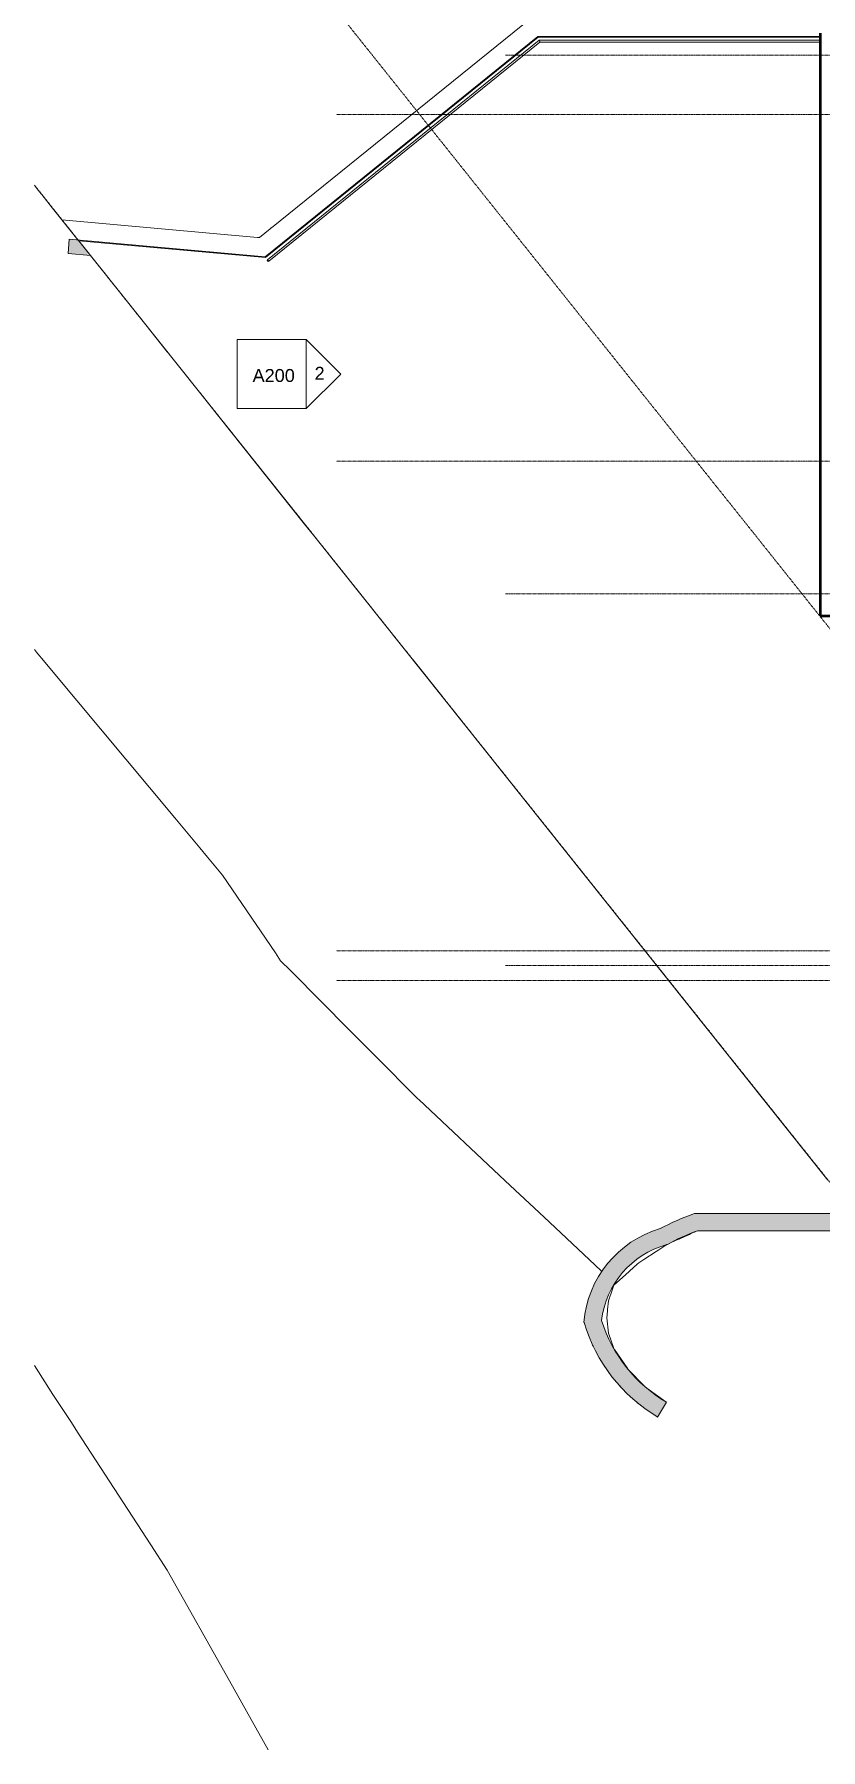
# Model space of a CAD drawing. Header units: inches. Extents: x -4124 to -1243, y 10266 to 12054.
# Drawn here: x -4124 to -3577, y 10266 to 11458 of the extents above; entities that cross this region are included whole.
import ezdxf

# ---------------------------------------------------------------- set-up
doc = ezdxf.new("R2010")
doc.units = ezdxf.units.IN
doc.header["$MEASUREMENT"] = 0
doc.linetypes.add('Double Dash 3_8_', pattern=[1, 0.375, -0.125, 0.125, -0.125, 0.125, -0.125])
doc.linetypes.add('Grid Line 1_2_', pattern=[0.875, 0.5, -0.125, 0.125, -0.125])
for name, color, linetype, lineweight in [('A-FLOR-HRAL', 11, 'Continuous', 9), ('A-WALL', 113, 'Continuous', 13), ('C-BLDG-PADS', 91, 'Continuous', 13), ('C-PROP-LINE', 91, 'Double Dash 3_8_', 20), ('C-TOPO', 7, 'Continuous', 9), ('G-ANNO-SYMB', 111, 'Continuous', 9), ('S-FNDN', 32, 'Continuous', 13), ('S-GRID', 1, 'Continuous', 9)]:
    doc.layers.add(name, color=color, linetype=linetype, lineweight=lineweight)
doc.styles.add('Arial_1', font='arial.ttf', dxfattribs={"height": 9})

# ---------------------------------------------------------------- blocks, each defined once
blk = doc.blocks.new('Railing - Lapeyre - 1 1_2_ Post-V1-FLOOR PLAN - MEZZANINE')
at = {"layer": 'A-FLOR-HRAL'}
blk.add_arc((0, 0), 0.75, 180, 360, dxfattribs=at)
blk = doc.blocks.new('Railing - Railing-1341484-FLOOR PLAN - MEZZANINE')
at = {"layer": 'A-FLOR-HRAL'}
for p, q in [((-3773.1, 11454), (-3962, 11301.4)), ((-3961.1, 11300.3), (-3772.6, 11452.5)), ((-3577.8, 11454), (-3773.1, 11454)), ((-3772.6, 11452.5), (-3577.8, 11452.5)), ((-3961.1, 11300.3), (-3962, 11301.4))]:
    blk.add_line(p, q, dxfattribs=at)
blk.add_open_spline([(-3773.1, 11454), (-3773.1, 11454), (-3773.1, 11454), (-3773, 11453.8), (-3773, 11453.6), (-3772.9, 11453.5), (-3772.9, 11453.4), (-3772.9, 11453.3), (-3772.8, 11453.2), (-3772.8, 11453), (-3772.7, 11452.9), (-3772.7, 11452.7), (-3772.6, 11452.6), (-3772.6, 11452.5), (-3772.6, 11452.5), (-3772.6, 11452.5)], degree=3, knots=[0, 0, 0, 0, 0.166667, 0.25, 0.333333, 0.416667, 0.458333, 0.5, 0.541667, 0.583333, 0.666667, 0.75, 0.833333, 0.916667, 1, 1, 1, 1], dxfattribs=at)
at = {"rotation": 308.9304407069868}
blk.add_blockref('Railing - Lapeyre - 1 1_2_ Post-V1-FLOOR PLAN - MEZZANINE', (-3961.5, 11300.9), dxfattribs=at)
blk = doc.blocks.new('Family - ___-1416994-FLOOR PLAN - MEZZANINE')
at = {"layer": 'C-PROP-LINE'}
blk.add_line((-4124.1, 11353.2), (-3256.4, 10265.7), dxfattribs=at)
blk = doc.blocks.new('Family - ___-1442676-FLOOR PLAN - MEZZANINE')
at = {"layer": 'C-PROP-LINE'}
blk.add_line((-4124.1, 11738), (-2969.6, 10291.1), dxfattribs=at)
blk = doc.blocks.new('Elevation - Detail Number-151647-FLOOR PLAN - MEZZANINE')
at = {"layer": 'G-ANNO-SYMB'}
for p, q in [((0.25, 0.25), (-0.25, 0.25)), ((-0.25, 0.25), (-0.25, -0.25)), ((0.25, -0.25), (0.25, 0.25)), ((-0.25, -0.25), (0.25, -0.25))]:
    blk.add_line(p, q, dxfattribs=at)
blk = doc.blocks.new('Elevation - Detail Number-151370-FLOOR PLAN - MEZZANINE')
at = {"layer": 'G-ANNO-SYMB'}
for p, q in [((0, 0.25), (-0.25, 0)), ((0.25, 0), (0, 0.25)), ((-0.25, 0), (0.25, 0))]:
    blk.add_line(p, q, dxfattribs=at)

msp = doc.modelspace()

# ---------------------------------------------------------------- hatches: boundary and pattern name
at = {"layer": 'S-FNDN'}
for color, points in [(254, [(-3962.9, 11303.3), (-3785.6, 11446.5), (-3786.4, 11446.5), (-3963.6, 11303.4), (-3963.4, 11303.4)]), (254, [(-3963.4, 11302.9), (-3962.9, 11303.3), (-4099.8, 11315.6), (-4100.7, 11305.7), (-4085.1, 11304.3), (-4093.3, 11314.6), (-3967.4, 11303.2)]), (254, [(-3684.5, 10616.7), (-3677.5, 10620.3), (-3670.4, 10623.5), (-3663.1, 10626.4), (-3665.2, 10638.4), (-3673.3, 10635.3), (-3681.3, 10631.8), (-3689, 10627.9), (-3685.2, 10618.5)]), (7, [(-3297.4, 10626.4), (-3295.8, 10638.4), (-3665.2, 10638.4), (-3663.1, 10626.4), (-3371.6, 10626.4)]), (254, [(-3742, 10562.7), (-3729.8, 10563.9), (-3729, 10569.1), (-3727.7, 10574.3), (-3726, 10579.2), (-3723.9, 10584.1), (-3721.4, 10588.7), (-3718.5, 10593.1), (-3715.2, 10597.3), (-3711.6, 10601.1), (-3707.7, 10604.6), (-3703.5, 10607.8), (-3699, 10610.7), (-3694.4, 10613.1), (-3689.5, 10615.1), (-3684.5, 10616.7), (-3689, 10627.9), (-3694.7, 10626), (-3700.1, 10623.6), (-3705.4, 10620.8), (-3710.4, 10617.6), (-3715.2, 10614), (-3719.6, 10610.1), (-3723.7, 10605.8), (-3727.5, 10601.2), (-3730.8, 10596.3), (-3733.8, 10591.1), (-3736.3, 10585.7), (-3738.5, 10580.2), (-3740.1, 10574.4), (-3741.3, 10568.6)]), (254, [(-3690.8, 10496.9), (-3684.6, 10507.2), (-3690.3, 10510.8), (-3695.8, 10514.8), (-3700.9, 10519.2), (-3706.1, 10524.2), (-3710.3, 10528.8), (-3714.5, 10534.1), (-3718.3, 10539.6), (-3721.8, 10545.4), (-3724.9, 10551.4), (-3727.6, 10557.6), (-3729.8, 10563.9), (-3742, 10562.7), (-3739.8, 10555.9), (-3737.1, 10549.3), (-3734.1, 10542.9), (-3730.6, 10536.7), (-3726.8, 10530.7), (-3722.6, 10524.9), (-3718.1, 10519.5), (-3713.2, 10514.3), (-3708, 10509.4), (-3702.5, 10504.9), (-3696.8, 10500.7)])]:
    msp.add_hatch(color=color, dxfattribs=at).paths.add_polyline_path(points, flags=0)
h = msp.add_hatch(color=254, dxfattribs=at)
h.paths.add_polyline_path([(-3785.6, 11446.5), (-3773.8, 11456), (-3577.8, 11456), (-3577.8, 11456.5), (-3774, 11456.5), (-3786.4, 11446.5)], flags=0)
h.paths.add_polyline_path([(-3557.2, 11446.5), (-3353.4, 11446.5), (-3353.4, 11447.3), (-3353.6, 11447.8), (-3353.9, 11447.9), (-3561.5, 11447.9), (-3561.8, 11447.8), (-3562, 11447.3), (-3562, 11446.5), (-3559.8, 11446.5)], flags=0)
h.paths.add_polyline_path([(-3562.4, 11446.5), (-3562.4, 11447.3), (-3562.6, 11447.8), (-3562.9, 11447.9), (-3567, 11447.9), (-3567, 11446.5)], flags=0)
h.paths.add_polyline_path([(-3350.7, 11446.5), (-3212.5, 11446.5), (-3212.5, 11447.9), (-3352.5, 11447.9), (-3352.8, 11447.8), (-3353, 11447.3), (-3353, 11446.5)], flags=0)

# ---------------------------------------------------------------- linework, layer by layer
at = {"layer": 'A-WALL', "lineweight": 50}
for p, q in [((-3577.8, 11458.8), (-3577.8, 11053.9)), ((-3577.8, 11053.9), (-3368.2, 11053.9))]:
    msp.add_line(p, q, dxfattribs=at)
at = {"layer": 'C-BLDG-PADS', "lineweight": 9}
for p, q in [((-3773.8, 11456), (-3963.4, 11302.9)), ((-3577.8, 11456), (-3773.8, 11456)), ((-3963.4, 11302.9), (-4093.3, 11314.6)), ((-4093.3, 11314.6), (-3572.4, 10661.7))]:
    msp.add_line(p, q, dxfattribs=at)
at = {"layer": 'C-TOPO'}
for p, q in [((-3778.6, 11469.5), (-3959.3, 11323.5)), ((-3959.3, 11323.5), (-3778.6, 11469.5)), ((-4121.5, 11349.8), (-4124.1, 11353.2)), ((-4124.1, 11353.2), (-4121.5, 11349.8)), ((-4119, 11346.8), (-4121.5, 11349.8)), ((-4121.5, 11349.8), (-4119, 11346.8)), ((-4111.4, 11337.1), (-4119, 11346.8)), ((-4119, 11346.8), (-4111.4, 11337.1)), ((-4093.8, 11315.1), (-4111.4, 11337.1)), ((-4105, 11329.2), (-4111.4, 11337.1)), ((-4105, 11329.2), (-3969, 11316.9)), ((-4105, 11329.2), (-4093.8, 11315.1)), ((-4105, 11329.2), (-3969, 11316.9)), ((-3969, 11316.9), (-3967.7, 11316.8)), ((-3969, 11316.9), (-3967.7, 11316.8)), ((-3960.1, 11322.9), (-3967.7, 11316.8)), ((-3967.7, 11316.8), (-3960.1, 11322.9)), ((-3960.1, 11322.9), (-3959.4, 11323.5)), ((-3960.1, 11322.9), (-3959.4, 11323.5)), ((-3959.3, 11323.5), (-3959.4, 11323.5)), ((-3959.4, 11323.5), (-3959.3, 11323.5)), ((-4031.8, 11237.4), (-4051.1, 11261.6)), ((-3936.2, 11117.6), (-4004, 11202.6)), ((-3928, 11107.3), (-3936.2, 11117.6)), ((-3919.6, 11096.9), (-3919.8, 11097.1)), ((-4124.1, 11030.5), (-4122.6, 11028.7)), ((-4122.6, 11028.7), (-4124.1, 11030.5)), ((-4122.6, 11028.7), (-4120.5, 11026.1)), ((-4122.6, 11028.7), (-4120.5, 11026.1)), ((-4120.5, 11026.1), (-4118.8, 11024.1)), ((-4120.5, 11026.1), (-4118.8, 11024.1)), ((-4118.8, 11024.1), (-4112.1, 11016.1)), ((-4112.1, 11016.1), (-4118.8, 11024.1)), ((-3839.9, 10997), (-3861, 11023.5)), ((-4112.1, 11016.1), (-4026.5, 10913.4)), ((-4026.5, 10913.4), (-4112.1, 11016.1)), ((-3828.4, 10982.5), (-3831.3, 10986.1)), ((-3826.4, 10980.1), (-3828.4, 10982.5)), ((-4026.5, 10913.4), (-4009.1, 10892.6)), ((-4026.5, 10913.4), (-4009.1, 10892.6)), ((-4009.1, 10892.6), (-4003.7, 10886.1)), ((-4009.1, 10892.6), (-4003.7, 10886.1)), ((-4003.7, 10886.1), (-4002.5, 10884.7)), ((-4002.5, 10884.7), (-4003.7, 10886.1)), ((-4002.5, 10884.7), (-3993.2, 10873.5)), ((-4002.5, 10884.7), (-3993.2, 10873.5)), ((-3993.2, 10873.5), (-3956.5, 10819.5)), ((-3993.2, 10873.5), (-3956.5, 10819.5)), ((-3956.5, 10819.5), (-3952.9, 10814.1)), ((-3952.9, 10814.1), (-3956.5, 10819.5)), ((-3952.9, 10814.1), (-3946.1, 10807.3)), ((-3946.1, 10807.3), (-3952.9, 10814.1)), ((-3946.1, 10807.3), (-3924.3, 10785.4)), ((-3946.1, 10807.3), (-3924.3, 10785.4)), ((-3924.3, 10785.4), (-3906.1, 10767.1)), ((-3924.3, 10785.4), (-3906.1, 10767.1)), ((-3906.1, 10767.1), (-3885.6, 10746.4)), ((-3885.6, 10746.4), (-3906.1, 10767.1)), ((-3885.6, 10746.4), (-3859.3, 10719.9)), ((-3885.6, 10746.4), (-3859.3, 10719.9)), ((-3859.3, 10719.9), (-3857.6, 10718.2)), ((-3859.3, 10719.9), (-3857.6, 10718.2)), ((-3857.6, 10718.2), (-3856.9, 10717.6)), ((-3856.9, 10717.6), (-3857.6, 10718.2)), ((-3856.9, 10717.6), (-3796.9, 10661.2)), ((-3796.9, 10661.2), (-3856.9, 10717.6)), ((-3796.9, 10661.2), (-3769.8, 10635.8)), ((-3796.9, 10661.2), (-3769.8, 10635.8)), ((-3769.8, 10635.8), (-3734.5, 10602.8)), ((-3769.8, 10635.8), (-3734.5, 10602.8)), ((-3688.5, 10628.2), (-3688.6, 10628.1)), ((-3688.6, 10628.1), (-3688.5, 10628.2)), ((-3688.5, 10628.2), (-3688.3, 10628.3)), ((-3688.5, 10628.2), (-3688.3, 10628.3)), ((-3672, 10622.4), (-3668.7, 10623.9)), ((-3672, 10622.4), (-3668.7, 10623.9)), ((-3668, 10624.2), (-3668.7, 10623.9)), ((-3668, 10624.2), (-3668.7, 10623.9)), ((-3666.1, 10625.1), (-3668, 10624.2)), ((-3668, 10624.2), (-3666.1, 10625.1)), ((-3665.2, 10625.4), (-3666.1, 10625.1)), ((-3665.2, 10625.4), (-3666.1, 10625.1)), ((-3665.2, 10625.4), (-3663.8, 10626.1)), ((-3665.2, 10625.4), (-3663.8, 10626.1)), ((-3663.1, 10626.4), (-3663.8, 10626.1)), ((-3663.1, 10626.4), (-3663.8, 10626.1)), ((-3700.3, 10606.4), (-3691.8, 10612)), ((-3700.3, 10606.4), (-3691.8, 10612)), ((-3689.9, 10613.2), (-3691.8, 10612)), ((-3689.9, 10613.2), (-3691.8, 10612)), ((-3684.4, 10616.8), (-3689.9, 10613.2)), ((-3684.4, 10616.8), (-3689.9, 10613.2)), ((-3684.3, 10616.8), (-3683, 10617.4)), ((-3683, 10617.4), (-3684.3, 10616.8)), ((-3683, 10617.4), (-3681.3, 10618.2)), ((-3681.3, 10618.2), (-3683, 10617.4)), ((-3679.3, 10619.1), (-3681.3, 10618.2)), ((-3679.3, 10619.1), (-3681.3, 10618.2)), ((-3676.2, 10620.5), (-3679.3, 10619.1)), ((-3676.2, 10620.5), (-3679.3, 10619.1)), ((-3675.9, 10620.6), (-3676.2, 10620.5)), ((-3675.9, 10620.6), (-3676.2, 10620.5)), ((-3672, 10622.4), (-3675.9, 10620.6)), ((-3672, 10622.4), (-3675.9, 10620.6)), ((-3734.5, 10602.8), (-3729.6, 10598.1)), ((-3734.5, 10602.8), (-3729.8, 10598.3)), ((-3705, 10603.1), (-3710.3, 10598.3)), ((-3705, 10603.1), (-3710.3, 10598.3)), ((-3703.9, 10604.1), (-3705, 10603.1)), ((-3703.9, 10604.1), (-3705, 10603.1)), ((-3700.3, 10606.4), (-3703.9, 10604.1)), ((-3700.3, 10606.4), (-3703.9, 10604.1)), ((-3730.8, 10596.3), (-3729.8, 10598.3)), ((-3729.8, 10598.3), (-3730.8, 10596.3)), ((-3729.6, 10598.1), (-3729.8, 10598.3)), ((-3721.2, 10588.6), (-3722.1, 10585.9)), ((-3722.1, 10585.9), (-3721.2, 10588.6)), ((-3713.1, 10595.8), (-3721.2, 10588.6)), ((-3713.1, 10595.8), (-3721.2, 10588.6)), ((-3713.1, 10595.8), (-3710.3, 10598.3)), ((-3713.1, 10595.8), (-3710.3, 10598.3)), ((-3724.9, 10577.8), (-3725.6, 10571.6)), ((-3725.6, 10571.6), (-3724.9, 10577.8)), ((-3722.1, 10585.9), (-3724.9, 10577.8)), ((-3722.1, 10585.9), (-3724.9, 10577.8)), ((-3741.8, 10564.2), (-3742.1, 10562.9)), ((-3741.8, 10564.2), (-3742.1, 10562.9)), ((-3726.1, 10566.5), (-3726, 10567.2)), ((-3726, 10567.2), (-3726.1, 10566.5)), ((-3726.1, 10566.5), (-3726.1, 10565.9)), ((-3726.1, 10565.9), (-3726.1, 10566.5)), ((-3726.1, 10565.9), (-3724.9, 10555.2)), ((-3726.1, 10565.9), (-3724.9, 10555.2)), ((-3726, 10567.2), (-3725.6, 10571.6)), ((-3725.6, 10571.6), (-3726, 10567.2)), ((-3742, 10562.7), (-3742.1, 10562.9)), ((-3742, 10562.7), (-3742.1, 10562.9)), ((-3724.9, 10555.2), (-3721.3, 10544.5)), ((-3721.3, 10544.5), (-3724.9, 10555.2)), ((-3736.3, 10547.5), (-3736, 10546.9)), ((-3736, 10546.9), (-3736.3, 10547.5)), ((-3736, 10546.9), (-3735.7, 10546.2)), ((-3735.7, 10546.2), (-3736, 10546.9)), ((-3714.6, 10534.8), (-3720.9, 10544)), ((-3714.6, 10534.8), (-3720.9, 10544)), ((-4124.1, 10532.7), (-4111.2, 10512.7)), ((-4111.2, 10512.7), (-4124.1, 10532.7)), ((-3728, 10532.6), (-3727.7, 10532)), ((-3727.7, 10532), (-3728, 10532.6)), ((-3727.7, 10532), (-3727.4, 10531.7)), ((-3727.7, 10532), (-3727.4, 10531.7)), ((-3714.6, 10534.8), (-3711.6, 10530.4)), ((-3714.6, 10534.8), (-3711.6, 10530.4)), ((-3711, 10529.7), (-3707.5, 10526.2)), ((-3707.5, 10526.2), (-3711, 10529.7)), ((-3717.2, 10518.5), (-3717.4, 10518.8)), ((-3717.2, 10518.5), (-3717.4, 10518.8)), ((-3716.7, 10518), (-3717.2, 10518.5)), ((-3717.2, 10518.5), (-3716.7, 10518)), ((-3703.8, 10522.4), (-3707.5, 10526.2)), ((-3703.8, 10522.4), (-3707.5, 10526.2)), ((-3699.3, 10517.8), (-3703.8, 10522.4)), ((-3699.3, 10517.8), (-3703.8, 10522.4)), ((-3698.4, 10517), (-3685.2, 10507.6)), ((-3685.2, 10507.6), (-3698.4, 10517)), ((-4111.2, 10512.7), (-4098.4, 10493.1)), ((-4111.2, 10512.7), (-4098.4, 10493.1)), ((-3704.8, 10506.7), (-3705.3, 10507.2)), ((-3705.3, 10507.2), (-3704.8, 10506.7)), ((-3704.8, 10506.7), (-3704.2, 10506.3)), ((-3704.2, 10506.3), (-3704.8, 10506.7)), ((-3685.2, 10507.6), (-3684.6, 10507.2)), ((-3685.2, 10507.6), (-3684.6, 10507.2)), ((-4098.4, 10493.1), (-4094.1, 10486.5)), ((-4094.1, 10486.5), (-4098.4, 10493.1)), ((-4043.2, 10408.1), (-4094.1, 10486.5)), ((-4043.2, 10408.1), (-4094.1, 10486.5)), ((-4043.2, 10408.1), (-4031.8, 10390.6)), ((-4043.2, 10408.1), (-4031.8, 10390.6)), ((-3988.4, 10313.5), (-4031.8, 10390.6)), ((-4031.8, 10390.6), (-3988.4, 10313.5)), ((-3961.5, 10265.7), (-3988.4, 10313.5)), ((-3961.5, 10265.7), (-3988.4, 10313.5))]:
    msp.add_line(p, q, dxfattribs=at)
at = {"layer": 'S-FNDN'}
for p, q in [((-3963.6, 11303.4), (-3774, 11456.5)), ((-3774, 11456.5), (-3577.8, 11456.5)), ((-4099.8, 11315.6), (-4100.7, 11305.7)), ((-4099.8, 11315.6), (-3963.6, 11303.4)), ((-4085.1, 11304.3), (-4100.7, 11305.7)), ((-3665.2, 10638.4), (-3295.8, 10638.4)), ((-3297.4, 10626.4), (-3663.1, 10626.4)), ((-3690.8, 10496.9), (-3684.6, 10507.2))]:
    msp.add_line(p, q, dxfattribs=at)
for centre, radius, start, end in [((-3610.9, 10482.6), 165, 109.2161, 118.2795), ((-3668, 10556.7), 74.3, 106.4774, 175.3373), ((-3610.9, 10482.6), 153, 109.9631, 118.7561), ((-3668, 10556.7), 62.3, 105.3646, 173.3034), ((-3632.4, 10595.2), 114.3, 196.5015, 239.3035), ((-3632.4, 10595.2), 102.3, 197.781, 239.3035)]:
    msp.add_arc(centre, radius, start, end, dxfattribs=at)
at = {"layer": 'S-GRID', "linetype": 'Grid Line 1_2_'}
for p, q in [((-1362.8, 11443.5), (-3796.5, 11443.5)), ((-1362.8, 11402.4), (-3914.2, 11402.4)), ((-1362.8, 11161.4), (-3914.2, 11161.4)), ((-1362.8, 11069.1), (-3796.5, 11069.1)), ((-1362.8, 10820.9), (-3914.2, 10820.9)), ((-1362.8, 10810.7), (-3796.5, 10810.7)), ((-1362.8, 10800.4), (-3914.2, 10800.4))]:
    msp.add_line(p, q, dxfattribs=at)

# ---------------------------------------------------------------- block references
at = {"layer": 'A-FLOR-HRAL'}
msp.add_blockref('Railing - Railing-1341484-FLOOR PLAN - MEZZANINE', (0, 0), dxfattribs=at)
at = {"layer": 'C-PROP-LINE'}
for name in ['Family - ___-1416994-FLOOR PLAN - MEZZANINE', 'Family - ___-1442676-FLOOR PLAN - MEZZANINE']:
    msp.add_blockref(name, (0, 0), dxfattribs=at)
at = {"layer": 'G-ANNO-SYMB', "xscale": 95.99999999999994, "yscale": 95.99999999999994, "zscale": 95.99999999999994}
msp.add_blockref('Elevation - Detail Number-151647-FLOOR PLAN - MEZZANINE', (-3959.1, 11221.9), dxfattribs=at)
at = {"layer": 'G-ANNO-SYMB', "extrusion": (0, 0, -1), "xscale": 95.99999999999994, "yscale": 95.99999999999994, "zscale": 95.99999999999994, "rotation": 90.00000000000001}
msp.add_blockref('Elevation - Detail Number-151370-FLOOR PLAN - MEZZANINE', (3935.1, 11221.9), dxfattribs=at)

# ---------------------------------------------------------------- texts
at = {"layer": 'G-ANNO-SYMB', "char_height": 9, "attachment_point": 1, "style": 'Arial_1'}
for s, insert, width in [('A200', (-3972.4, 11225.4), 35.754), ('2', (-3929.3, 11226.9), 8.484)]:
    msp.add_mtext(s, dxfattribs=dict(at, insert=insert, width=width))

doc.saveas('drawing.dxf')
